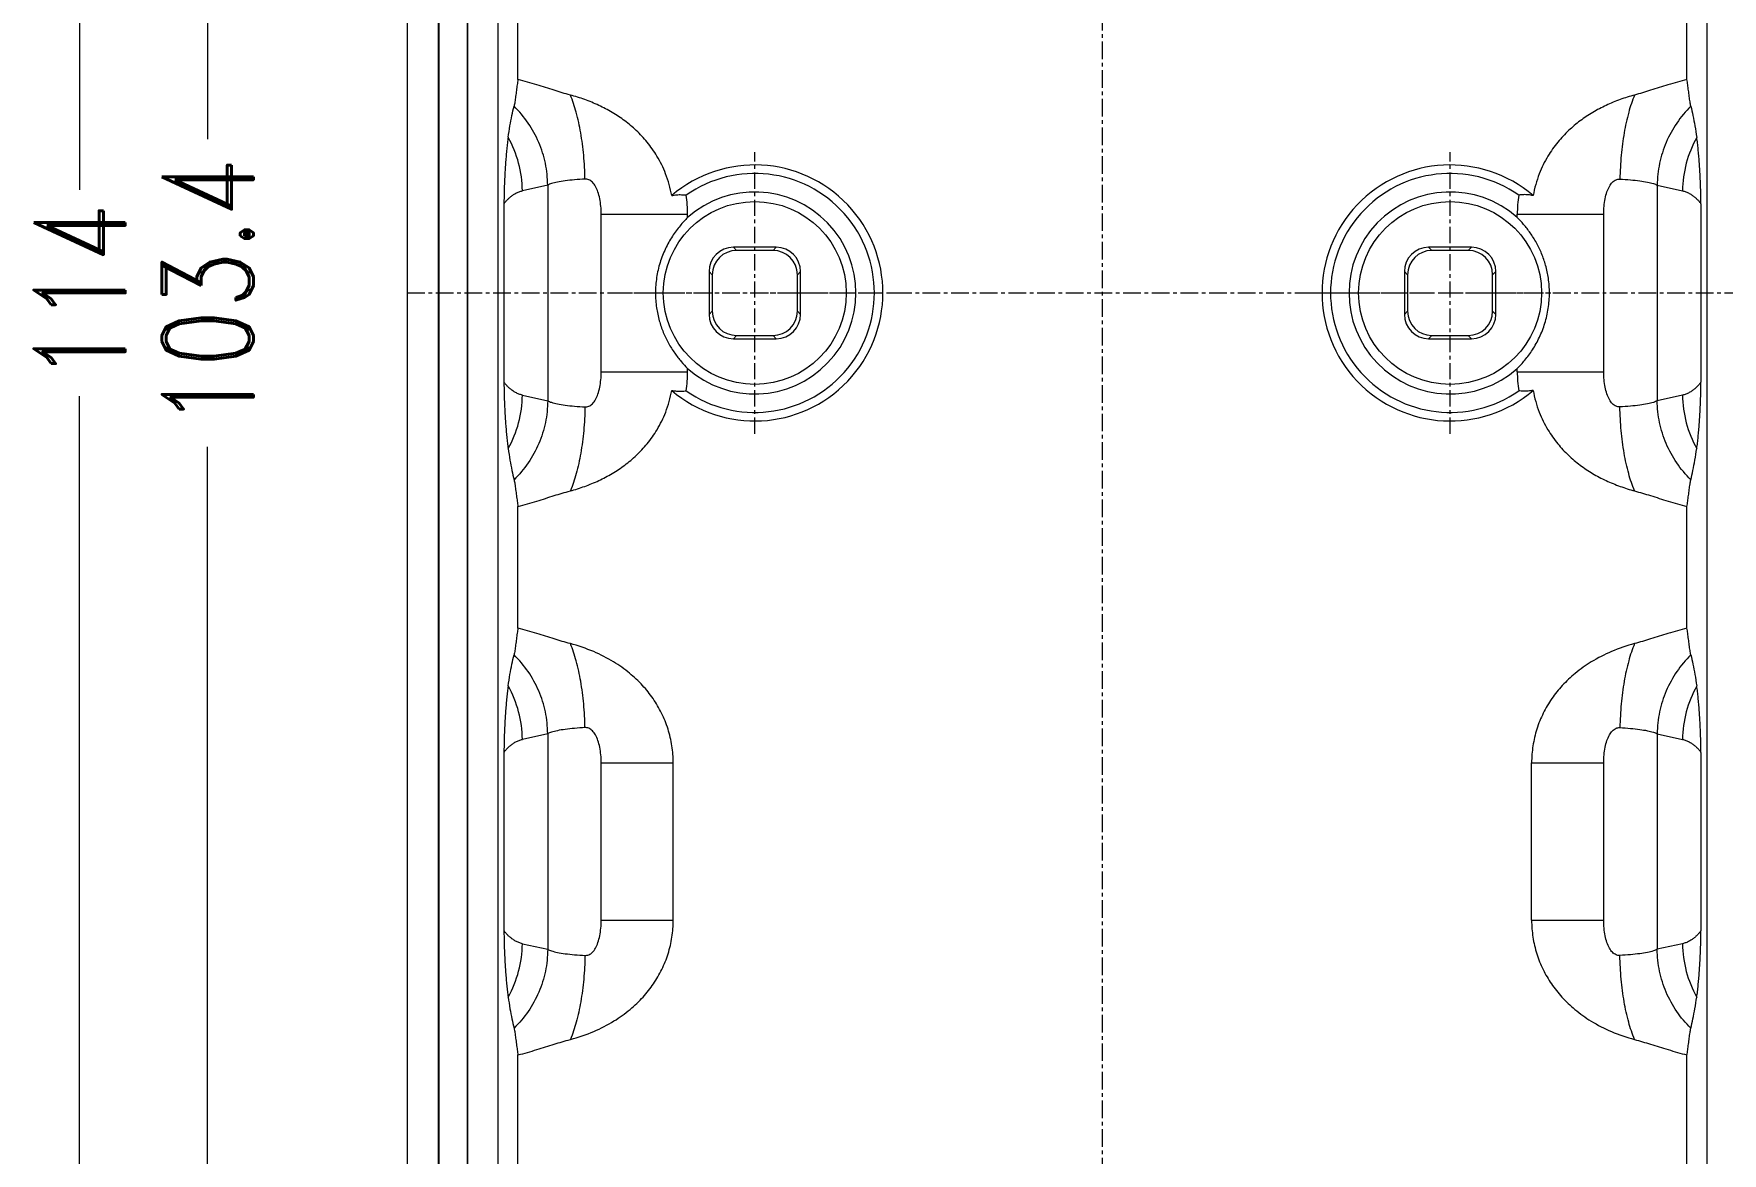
# Model space of a CAD drawing. Header units: inches. Extents: x 3700 to 4563, y 1353 to 2328.
# Drawn here: x 4048.77 to 4094.91, y 2171.59 to 2202.2 of the extents above; entities that cross this region are included whole.
import ezdxf

# ---------------------------------------------------------------- set-up
doc = ezdxf.new("R2010")
doc.units = ezdxf.units.IN
doc.header["$LTSCALE"] = 0.5
doc.linetypes.add('CENTER', pattern=[10.16, 6.35, -1.27, 1.27, -1.27])
doc.layers.add('dim', color=82, linetype='Continuous', lineweight=9)
doc.layers.add('from', color=7, linetype='Continuous', lineweight=13)
doc.styles.add('ROMAND', font='romand.shx', dxfattribs={"width": 0.75, "bigfont": 'gbcbig.shx'})
doc.dimstyles.new('YanXiu', dxfattribs={"dimtxt": 2.5, "dimasz": 2.2, "dimexe": 1, "dimexo": 0, "dimgap": 0.66, "dimtad": 0, "dimzin": 9, "dimdsep": 46, "dimtxsty": 'ROMAND', "dimblk": 'CLOSEDBLANK', "dimcen": 0, "dimclrd": 3, "dimclre": 3, "dimclrt": 7, "dimazin": 2, "dimtfac": 1, "dimtofl": 0, "dimtmove": 0, "dimatfit": 3, "dimldrblk": 'CLOSEDBLANK', "dimfxl": 1, "dimlwd": 5, "dimlwe": 5, "dimarcsym": 0})

# ---------------------------------------------------------------- blocks, each defined once
blk = doc.blocks.new('_ClosedBlank')
at = {"color": 0, "linetype": 'ByBlock', "lineweight": -2}
for p, q in [((-1, 0.167), (0, 0)), ((-1, 0.167), (-1, -0.167)), ((0, 0), (-1, -0.167))]:
    blk.add_line(p, q, dxfattribs=at)
blk = doc.blocks.new('*D73')
at = {"layer": 'Defpoints', "color": 0, "transparency": 16777216}
for p in [(802.849, 488.391), (802.849, 429.391), (811.657, 429.391)]:
    blk.add_point(p, dxfattribs=at)
at = {"layer": 'dim', "color": 3, "lineweight": 5, "transparency": 16777216}
for p, q in [((802.849, 488.391), (812.156, 488.391)), ((811.657, 486.391), (811.657, 460.864)), ((811.657, 431.391), (811.657, 456.918)), ((802.849, 429.391), (812.156, 429.391))]:
    blk.add_line(p, q, dxfattribs=at)
at = {"layer": 'dim', "color": 3, "lineweight": 5, "transparency": 16777216, "xscale": 2, "yscale": 2, "zscale": 2}
for p, rotation in [((811.657, 488.391), 90), ((811.657, 429.391), 270)]:
    blk.add_blockref('_ClosedBlank', p, dxfattribs=dict(at, rotation=rotation))
at = {"layer": 'dim', "color": 7, "transparency": 16777216, "insert": (811.657, 458.891), "char_height": 2.5, "attachment_point": 5, "rotation": 90, "style": 'ROMAND'}
blk.add_mtext('59', dxfattribs=at)
blk = doc.blocks.new('*D70')
at = {"layer": 'Defpoints', "color": 0, "transparency": 16777216}
for p in [(772.976, 510.591), (765.046, 407.191), (772.976, 407.191)]:
    blk.add_point(p, dxfattribs=at)
at = {"layer": 'dim', "color": 3, "lineweight": 5, "transparency": 16777216}
for p, q in [((772.976, 510.591), (764.546, 510.591)), ((765.046, 508.591), (765.046, 463.096)), ((765.046, 409.191), (765.046, 454.686)), ((772.976, 407.191), (764.546, 407.191))]:
    blk.add_line(p, q, dxfattribs=at)
at = {"layer": 'dim', "color": 3, "lineweight": 5, "transparency": 16777216, "xscale": 2, "yscale": 2, "zscale": 2}
for p, rotation in [((765.046, 510.591), 90), ((765.046, 407.191), 270)]:
    blk.add_blockref('_ClosedBlank', p, dxfattribs=dict(at, rotation=rotation))
at = {"layer": 'dim', "color": 7, "transparency": 16777216, "insert": (765.046, 458.891), "char_height": 2.5, "attachment_point": 5, "rotation": 90, "style": 'ROMAND'}
blk.add_mtext('103.4', dxfattribs=at)
blk = doc.blocks.new('*D71')
at = {"layer": 'Defpoints', "color": 0, "transparency": 16777216}
for p in [(773.495, 515.891), (761.546, 401.891), (773.495, 401.891)]:
    blk.add_point(p, dxfattribs=at)
at = {"layer": 'dim', "color": 3, "lineweight": 5, "transparency": 16777216}
for p, q in [((773.495, 515.891), (761.046, 515.891)), ((761.546, 513.891), (761.546, 461.712)), ((761.546, 403.891), (761.546, 456.069)), ((773.495, 401.891), (761.046, 401.891))]:
    blk.add_line(p, q, dxfattribs=at)
at = {"layer": 'dim', "color": 3, "lineweight": 5, "transparency": 16777216, "xscale": 2, "yscale": 2, "zscale": 2}
for p, rotation in [((761.546, 515.891), 90), ((761.546, 401.891), 270)]:
    blk.add_blockref('_ClosedBlank', p, dxfattribs=dict(at, rotation=rotation))
at = {"layer": 'dim', "color": 7, "transparency": 16777216, "insert": (761.546, 458.891), "char_height": 2.5, "attachment_point": 5, "rotation": 90, "style": 'ROMAND'}
blk.add_mtext('114', dxfattribs=at)
blk = doc.blocks.new('*u76')
at = {"color": 1, "linetype": 'CENTER', "ltscale": 0.152}
for p, q in [((0, -57), (0, 57)), ((-19, 0), (19, 0))]:
    blk.add_line(p, q, dxfattribs=at)
at = {"color": 7, "linetype": 'Continuous'}
for p, q in [((-19, 54.004), (-19, -54.004)), ((-18.15, 54.365), (-18.15, -54.365)), ((-16.523, 51.7), (-16.523, -51.7)), ((16.523, -51.7), (16.523, 51.7)), ((-18.137, 49.241), (-18.137, -49.241)), ((-17.359, 49.241), (-17.359, -49.241)), ((-17.35, 49.25), (-17.35, -49.25)), ((-15.972, 5.835), (-15.972, 9.165)), ((15.972, 5.835), (15.972, 9.165)), ((-15.159, 2.946), (-15.851, 2.793)), ((-15.159, 2.946), (-15.159, -2.946)), ((15.158, 2.946), (15.851, 2.793)), ((15.158, 2.946), (15.158, -2.946)), ((-16.354, 2.439), (-16.354, -2.439)), ((16.354, 2.439), (16.354, -2.439)), ((-13.697, -2.153), (-13.697, 2.153)), ((-13.697, 2.153), (-11.336, 2.153)), ((-11.336, 2.064), (-11.336, 2.153)), ((11.336, 2.153), (13.697, 2.153)), ((11.336, 2.064), (11.336, 2.153)), ((13.697, -2.153), (13.697, 2.153)), ((-10.086, 1.25), (-9.998, 1.163)), ((-8.914, 1.25), (-10.086, 1.25)), ((-9.002, 1.163), (-9.998, 1.163)), ((-8.914, 1.25), (-9.002, 1.163)), ((10.086, 1.25), (8.914, 1.25)), ((8.914, 1.25), (9.002, 1.163)), ((9.998, 1.163), (9.002, 1.163)), ((10.086, 1.25), (9.998, 1.163)), ((-10.75, 0.586), (-10.75, -0.586)), ((-10.75, 0.586), (-10.663, 0.498)), ((-10.663, 0.498), (-10.663, -0.498)), ((-8.25, 0.586), (-8.337, 0.498)), ((-8.337, -0.498), (-8.337, 0.498)), ((-8.25, -0.586), (-8.25, 0.586)), ((8.25, 0.586), (8.25, -0.586)), ((8.25, 0.586), (8.337, 0.498)), ((8.337, 0.498), (8.337, -0.498)), ((10.75, 0.586), (10.663, 0.498)), ((10.663, -0.498), (10.663, 0.498)), ((10.75, -0.586), (10.75, 0.586)), ((-10.75, -0.586), (-10.663, -0.498)), ((-8.25, -0.586), (-8.337, -0.498)), ((8.25, -0.586), (8.337, -0.498)), ((10.75, -0.586), (10.663, -0.498)), ((-10.086, -1.25), (-9.998, -1.163)), ((-10.086, -1.25), (-8.914, -1.25)), ((-9.998, -1.163), (-9.002, -1.163)), ((-8.914, -1.25), (-9.002, -1.163)), ((8.914, -1.25), (9.002, -1.163)), ((8.914, -1.25), (10.086, -1.25)), ((9.002, -1.163), (9.998, -1.163)), ((10.086, -1.25), (9.998, -1.163)), ((-13.697, -2.153), (-11.336, -2.153)), ((-11.336, -2.153), (-11.336, -2.064)), ((11.336, -2.153), (11.336, -2.064)), ((11.336, -2.153), (13.697, -2.153)), ((-15.851, -2.793), (-15.159, -2.946)), ((15.851, -2.793), (15.158, -2.946)), ((-15.972, -9.165), (-15.972, -5.835)), ((15.972, -9.165), (15.972, -5.835)), ((-15.159, -12.054), (-15.851, -12.207)), ((-15.159, -12.054), (-15.159, -17.946)), ((15.158, -12.054), (15.851, -12.207)), ((15.158, -12.054), (15.158, -17.946)), ((-16.354, -12.561), (-16.354, -17.439)), ((-13.697, -17.153), (-13.697, -12.847)), ((-13.697, -12.847), (-11.728, -12.847)), ((-11.728, -17.153), (-11.728, -12.847)), ((11.728, -12.847), (13.697, -12.847)), ((11.728, -17.153), (11.728, -12.847)), ((13.697, -17.153), (13.697, -12.847)), ((16.354, -12.561), (16.354, -17.439)), ((-13.697, -17.153), (-11.728, -17.153)), ((11.728, -17.153), (13.697, -17.153)), ((-15.851, -17.793), (-15.159, -17.946)), ((15.851, -17.793), (15.158, -17.946)), ((-15.972, -24.165), (-15.972, -20.835)), ((15.972, -24.165), (15.972, -20.835))]:
    blk.add_line(p, q, dxfattribs=at)
at = {"color": 1, "linetype": 'CENTER', "ltscale": 0.14}
for p, q in [((-9.5, -3.85), (-9.5, 3.85)), ((9.5, -3.85), (9.5, 3.85)), ((-13.35, 0), (-5.65, 0)), ((5.65, 0), (13.35, 0))]:
    blk.add_line(p, q, dxfattribs=at)
at = {"color": 7, "linetype": 'Continuous'}
for centre in [(-9.5, 0), (9.5, 0)]:
    blk.add_circle(centre, 2.5, dxfattribs=at)
for centre, radius, start, end in [((-18.936, 2.756), 3.086, 0.6905, 29.0916), ((18.949, 2.75), 3.099, 150.9592, 179.2057), ((-9.5, 0), 3.5, 229.5413, 130.4587), ((-9.5, 0), 3.267, 234.9563, 125.0437), ((9.5, 0), 3.5, 49.5409, 310.4591), ((9.5, 0), 3.267, 54.9558, 305.0442), ((-14.775, 2.15), 3.439, 0.0378, 8.7691), ((-9.5, 0), 2.762, 228.3493, 131.6507), ((9.5, 0), 2.762, 48.3493, 311.6507), ((14.766, 2.151), 3.43, 171.221, 179.9742), ((-14.767, -2.151), 3.431, 351.2287, 359.9799), ((14.773, -2.15), 3.437, 180.0387, 188.775), ((-18.949, -2.75), 3.099, 330.9592, 359.2057), ((18.936, -2.756), 3.086, 180.6905, 209.0916), ((-18.936, -12.244), 3.086, 0.6905, 29.0916), ((18.949, -12.25), 3.099, 150.9592, 179.2057), ((-18.949, -17.75), 3.099, 330.9592, 359.2057), ((18.936, -17.756), 3.086, 180.6905, 209.0916)]:
    blk.add_arc(centre, radius, start, end, dxfattribs=at)
for centre, major_axis, start_param, end_param in [((-10.085, 0.585), (0.47, -0.47), 2.356347, 3.926839), ((-9.998, 0.498), (0.47, -0.47), 2.356347, 3.926839), ((-9.002, 0.498), (-0.47, -0.47), 2.356347, 3.926839), ((-8.915, 0.585), (0.47, 0.47), -0.785246, 0.785246), ((8.915, 0.585), (0.47, -0.47), 2.356347, 3.926839), ((9.002, 0.498), (0.47, -0.47), 2.356347, 3.926839), ((9.998, 0.498), (-0.47, -0.47), 2.356347, 3.926839), ((10.085, 0.585), (0.47, 0.47), -0.785246, 0.785246), ((-10.085, -0.585), (0.47, 0.47), -3.926839, -2.356347), ((-9.998, -0.498), (0.47, 0.47), 2.356347, 3.926839), ((-9.002, -0.498), (-0.47, 0.47), 2.356347, 3.926839), ((-8.915, -0.585), (0.47, -0.47), -0.785246, 0.785246), ((8.915, -0.585), (0.47, 0.47), -3.926839, -2.356347), ((9.002, -0.498), (0.47, 0.47), 2.356347, 3.926839), ((9.998, -0.498), (-0.47, 0.47), 2.356347, 3.926839), ((10.085, -0.585), (0.47, -0.47), -0.785246, 0.785246)]:
    blk.add_ellipse(centre, major_axis=major_axis, ratio=0.999695, start_param=start_param, end_param=end_param, dxfattribs=at)
for points, start_tangent, end_tangent in [([(-15.972, 5.835), (-15.994, 5.695), (-16.015, 5.538), (-16.036, 5.375), (-16.057, 5.223), (-16.079, 5.105)], (-0.161575, -0.98686), (-0.233477, -0.972362)), ([(-14.541, 5.412), (-14.979, 5.541), (-15.454, 5.689), (-15.972, 5.835)], (-0.966024, 0.258451), (-0.969373, 0.245592)), ([(15.972, 5.835), (15.454, 5.689), (14.979, 5.541), (14.541, 5.412)], (-0.969377, -0.245578), (-0.966018, -0.258475)), ([(16.079, 5.105), (16.057, 5.223), (16.036, 5.375), (16.015, 5.537), (15.994, 5.695), (15.972, 5.835)], (-0.233378, 0.972386), (-0.161571, 0.986861)), ([(-16.24, 4.256), (-16.19, 4.571), (-16.136, 4.851), (-16.079, 5.105)], (0.142847, 0.989745), (0.233485, 0.97236)), ([(-15.159, 2.946), (-15.224, 3.545), (-15.405, 4.119), (-15.694, 4.646), (-16.079, 5.105)], (-0.011326, 0.999936), (-0.715775, 0.698331)), ([(-11.771, 2.663), (-11.937, 3.261), (-12.174, 3.742), (-12.445, 4.126), (-12.74, 4.442), (-13.055, 4.707), (-13.397, 4.936), (-13.764, 5.13), (-14.147, 5.289), (-14.541, 5.412)], (-0.167653, 0.985846), (-0.966014, 0.25849)), ([(-14.141, 3.115), (-14.176, 3.764), (-14.257, 4.382), (-14.38, 4.94), (-14.541, 5.412)], (-0.016339, 0.999867), (-0.386436, 0.922316)), ([(14.541, 5.412), (14.147, 5.289), (13.764, 5.13), (13.397, 4.936), (13.054, 4.707), (12.739, 4.441), (12.444, 4.125), (12.173, 3.741), (11.937, 3.261), (11.771, 2.663)], (-0.966014, -0.258489), (-0.16757, -0.98586)), ([(14.541, 5.412), (14.38, 4.94), (14.257, 4.382), (14.176, 3.764), (14.141, 3.115)], (-0.386436, -0.922316), (-0.016339, -0.999867)), ([(16.079, 5.105), (15.694, 4.646), (15.405, 4.119), (15.224, 3.545), (15.159, 2.946)], (-0.715775, -0.698331), (-0.011326, -0.999936)), ([(16.079, 5.105), (16.136, 4.851), (16.19, 4.57), (16.24, 4.254)], (0.233485, -0.97236), (0.142682, -0.989769)), ([(-16.24, 4.256), (-16.261, 4.1), (-16.279, 3.935), (-16.295, 3.762), (-16.31, 3.584), (-16.322, 3.401), (-16.333, 3.213), (-16.342, 3.022), (-16.348, 2.829), (-16.353, 2.633), (-16.354, 2.439)], (-0.142794, -0.989752), (0, -1)), ([(16.354, 2.439), (16.353, 2.631), (16.348, 2.825), (16.342, 3.019), (16.333, 3.212), (16.322, 3.401), (16.31, 3.584), (16.295, 3.761), (16.279, 3.934), (16.261, 4.098), (16.24, 4.254)], (0, 1), (-0.142497, 0.989795)), ([(-16.354, 2.439), (-16.305, 2.501), (-16.249, 2.561), (-16.186, 2.62), (-16.114, 2.675), (-16.033, 2.725), (-15.943, 2.766), (-15.851, 2.793)], (0.593584, 0.804772), (0.976446, 0.215763)), ([(-14.141, 3.115), (-14.428, 3.095), (-14.683, 3.066), (-14.895, 3.031), (-15.056, 2.99), (-15.159, 2.946)], (-0.998605, -0.052801), (-0.842925, -0.538031)), ([(-13.697, 2.153), (-13.707, 2.371), (-13.737, 2.578), (-13.787, 2.763), (-13.854, 2.915), (-13.938, 3.029), (-14.036, 3.096), (-14.141, 3.115)], (-0.000044, 1), (-0.998631, -0.052314)), ([(13.697, 2.153), (13.707, 2.371), (13.737, 2.578), (13.787, 2.762), (13.854, 2.915), (13.938, 3.029), (14.035, 3.096), (14.141, 3.115)], (0.00005, 1), (0.998628, -0.052372)), ([(14.141, 3.115), (14.428, 3.095), (14.683, 3.066), (14.895, 3.031), (15.056, 2.991), (15.158, 2.946)], (0.998609, -0.052725), (0.843408, -0.537273)), ([(15.851, 2.793), (15.946, 2.764), (16.036, 2.723), (16.117, 2.673), (16.188, 2.618), (16.251, 2.56), (16.306, 2.5), (16.354, 2.439)], (0.97646, -0.2157), (0.593583, -0.804773)), ([(-11.771, 2.663), (-11.636, 2.684), (-11.503, 2.688), (-11.376, 2.675)], (0.978852, 0.204569), (0.98514, -0.171754)), ([(11.771, 2.663), (11.636, 2.683), (11.503, 2.688), (11.376, 2.675)], (-0.978852, 0.204572), (-0.985139, -0.171756)), ([(-11.336, 2.064), (-11.542, 1.837), (-11.752, 1.552), (-11.941, 1.212), (-12.09, 0.83), (-12.183, 0.422), (-12.215, 0)], (-0.70658, -0.707634), (0, -1)), ([(12.215, 0), (12.186, 0.402), (12.111, 0.757), (12.001, 1.076), (11.858, 1.374), (11.689, 1.644), (11.509, 1.876), (11.336, 2.064)], (0, 1), (-0.70658, 0.707634)), ([(-12.215, 0), (-12.186, -0.403), (-12.111, -0.758), (-12.001, -1.077), (-11.858, -1.375), (-11.689, -1.645), (-11.509, -1.876), (-11.336, -2.064)], (0, -1), (0.70658, -0.707634)), ([(11.336, -2.064), (11.542, -1.837), (11.751, -1.552), (11.941, -1.212), (12.089, -0.83), (12.183, -0.422), (12.215, 0)], (0.70658, 0.707634), (0, 1)), ([(-14.141, -3.115), (-14.036, -3.096), (-13.938, -3.029), (-13.854, -2.915), (-13.787, -2.763), (-13.737, -2.578), (-13.707, -2.371), (-13.697, -2.153)], (0.998631, -0.052314), (0.000044, 1)), ([(14.141, -3.115), (14.035, -3.096), (13.938, -3.029), (13.854, -2.915), (13.787, -2.762), (13.737, -2.578), (13.707, -2.371), (13.697, -2.153)], (-0.998628, -0.052372), (-0.00005, 1)), ([(-16.354, -2.439), (-16.353, -2.631), (-16.348, -2.825), (-16.342, -3.019), (-16.333, -3.212), (-16.322, -3.401), (-16.31, -3.584), (-16.295, -3.761), (-16.279, -3.934), (-16.261, -4.098), (-16.24, -4.254)], (0, -1), (0.142497, -0.989795)), ([(-15.851, -2.793), (-15.946, -2.764), (-16.036, -2.723), (-16.117, -2.673), (-16.188, -2.618), (-16.251, -2.56), (-16.306, -2.5), (-16.354, -2.439)], (-0.97646, 0.2157), (-0.593583, 0.804773)), ([(-14.541, -5.412), (-14.147, -5.288), (-13.762, -5.129), (-13.395, -4.935), (-13.052, -4.705), (-12.736, -4.439), (-12.442, -4.123), (-12.172, -3.739), (-11.936, -3.26), (-11.771, -2.663)], (0.966013, 0.258493), (0.167653, 0.985846)), ([(-11.771, -2.663), (-11.636, -2.684), (-11.503, -2.688), (-11.376, -2.675)], (0.978852, -0.204569), (0.98514, 0.171754)), ([(11.771, -2.663), (11.636, -2.683), (11.503, -2.688), (11.376, -2.675)], (-0.978852, -0.204572), (-0.985139, 0.171756)), ([(11.771, -2.663), (11.936, -3.26), (12.172, -3.739), (12.442, -4.123), (12.736, -4.439), (13.052, -4.705), (13.395, -4.935), (13.762, -5.129), (14.147, -5.288), (14.541, -5.412)], (0.16757, -0.98586), (0.966014, -0.258491)), ([(16.354, -2.439), (16.305, -2.501), (16.249, -2.561), (16.186, -2.62), (16.114, -2.675), (16.033, -2.725), (15.943, -2.766), (15.851, -2.793)], (-0.593584, -0.804772), (-0.976446, -0.215763)), ([(16.24, -4.256), (16.261, -4.1), (16.279, -3.935), (16.295, -3.762), (16.31, -3.584), (16.322, -3.401), (16.333, -3.213), (16.342, -3.022), (16.348, -2.829), (16.353, -2.633), (16.354, -2.439)], (0.142794, 0.989752), (0, 1)), ([(-15.159, -2.946), (-15.224, -3.545), (-15.405, -4.119), (-15.694, -4.646), (-16.079, -5.105)], (-0.011326, -0.999936), (-0.715775, -0.698331)), ([(-15.159, -2.946), (-15.056, -2.99), (-14.895, -3.031), (-14.683, -3.066), (-14.428, -3.095), (-14.141, -3.115)], (0.842925, -0.538031), (0.998605, -0.052801)), ([(-14.141, -3.115), (-14.176, -3.764), (-14.257, -4.382), (-14.38, -4.94), (-14.541, -5.412)], (-0.01633, -0.999867), (-0.386436, -0.922316)), ([(15.158, -2.946), (15.056, -2.991), (14.895, -3.031), (14.683, -3.066), (14.428, -3.095), (14.141, -3.115)], (-0.843407, -0.537275), (-0.998609, -0.052725)), ([(14.541, -5.412), (14.38, -4.94), (14.257, -4.382), (14.176, -3.764), (14.141, -3.115)], (-0.386436, 0.922316), (-0.01633, 0.999867)), ([(16.079, -5.105), (15.694, -4.646), (15.405, -4.119), (15.224, -3.545), (15.159, -2.946)], (-0.715775, 0.698331), (-0.011326, 0.999936)), ([(-16.24, -4.254), (-16.19, -4.57), (-16.136, -4.851), (-16.079, -5.105)], (0.142682, -0.989769), (0.233485, -0.97236)), ([(16.079, -5.105), (16.136, -4.851), (16.19, -4.571), (16.24, -4.256)], (0.233485, 0.97236), (0.142847, 0.989745)), ([(-16.079, -5.105), (-16.057, -5.223), (-16.036, -5.376), (-16.014, -5.539), (-15.993, -5.697), (-15.972, -5.835)], (0.233477, -0.972362), (0.161575, -0.98686)), ([(-15.972, -5.835), (-15.455, -5.689), (-14.979, -5.541), (-14.541, -5.412)], (0.969373, 0.245592), (0.966025, 0.258449)), ([(14.541, -5.412), (14.979, -5.541), (15.455, -5.689), (15.972, -5.835)], (0.966019, -0.258473), (0.969377, -0.245578)), ([(15.972, -5.835), (15.993, -5.697), (16.014, -5.539), (16.036, -5.376), (16.057, -5.223), (16.079, -5.105)], (0.161571, 0.986861), (0.233378, 0.972386)), ([(-15.972, -9.165), (-15.994, -9.305), (-16.015, -9.462), (-16.036, -9.625), (-16.057, -9.777), (-16.079, -9.895)], (-0.161575, -0.98686), (-0.233477, -0.972362)), ([(-14.541, -9.588), (-14.979, -9.459), (-15.454, -9.311), (-15.972, -9.165)], (-0.966024, 0.258451), (-0.969373, 0.245592)), ([(15.972, -9.165), (15.454, -9.311), (14.979, -9.459), (14.541, -9.588)], (-0.969377, -0.245578), (-0.966018, -0.258475)), ([(16.079, -9.895), (16.057, -9.777), (16.036, -9.625), (16.015, -9.463), (15.994, -9.305), (15.972, -9.165)], (-0.233378, 0.972386), (-0.161571, 0.986861)), ([(-11.728, -12.847), (-11.764, -12.383), (-11.872, -11.924), (-12.047, -11.489), (-12.281, -11.092), (-12.568, -10.732), (-12.922, -10.398), (-13.36, -10.087), (-13.903, -9.808), (-14.541, -9.588)], (-0.000332, 1), (-0.966014, 0.25849)), ([(-14.141, -11.885), (-14.176, -11.236), (-14.257, -10.618), (-14.38, -10.06), (-14.541, -9.588)], (-0.016339, 0.999867), (-0.386436, 0.922316)), ([(14.541, -9.588), (13.91, -9.805), (13.359, -10.087), (12.918, -10.401), (12.566, -10.735), (12.28, -11.093), (12.047, -11.489), (11.871, -11.924), (11.764, -12.384), (11.728, -12.847)], (-0.966014, -0.258489), (-0.000357, -1)), ([(14.541, -9.588), (14.38, -10.06), (14.257, -10.618), (14.176, -11.236), (14.141, -11.885)], (-0.386436, -0.922316), (-0.016339, -0.999867)), ([(-16.24, -10.744), (-16.19, -10.429), (-16.136, -10.149), (-16.079, -9.895)], (0.142847, 0.989745), (0.233485, 0.97236)), ([(-15.159, -12.054), (-15.224, -11.455), (-15.405, -10.881), (-15.694, -10.354), (-16.079, -9.895)], (-0.011326, 0.999936), (-0.715775, 0.698331)), ([(16.079, -9.895), (15.694, -10.354), (15.405, -10.881), (15.224, -11.455), (15.159, -12.054)], (-0.715775, -0.698331), (-0.011326, -0.999936)), ([(16.079, -9.895), (16.136, -10.149), (16.19, -10.43), (16.24, -10.746)], (0.233485, -0.97236), (0.142682, -0.989769)), ([(-16.24, -10.744), (-16.261, -10.9), (-16.279, -11.065), (-16.295, -11.238), (-16.31, -11.416), (-16.322, -11.599), (-16.333, -11.787), (-16.342, -11.978), (-16.348, -12.171), (-16.353, -12.367), (-16.354, -12.561)], (-0.142794, -0.989752), (0, -1)), ([(16.354, -12.561), (16.353, -12.369), (16.348, -12.175), (16.342, -11.981), (16.333, -11.788), (16.322, -11.599), (16.31, -11.416), (16.295, -11.239), (16.279, -11.066), (16.261, -10.902), (16.24, -10.746)], (0, 1), (-0.142497, 0.989795)), ([(-14.141, -11.885), (-14.428, -11.905), (-14.683, -11.934), (-14.895, -11.969), (-15.056, -12.01), (-15.159, -12.054)], (-0.998605, -0.052801), (-0.842925, -0.538031)), ([(-13.697, -12.847), (-13.707, -12.629), (-13.737, -12.422), (-13.787, -12.237), (-13.854, -12.085), (-13.938, -11.971), (-14.036, -11.904), (-14.141, -11.885)], (-0.000044, 1), (-0.998631, -0.052314)), ([(13.697, -12.847), (13.707, -12.629), (13.737, -12.422), (13.787, -12.238), (13.854, -12.085), (13.938, -11.971), (14.035, -11.904), (14.141, -11.885)], (0.00005, 1), (0.998628, -0.052372)), ([(14.141, -11.885), (14.428, -11.905), (14.683, -11.934), (14.895, -11.969), (15.056, -12.009), (15.158, -12.054)], (0.998609, -0.052725), (0.843408, -0.537273)), ([(-16.354, -12.561), (-16.305, -12.499), (-16.249, -12.439), (-16.186, -12.38), (-16.114, -12.325), (-16.033, -12.275), (-15.943, -12.234), (-15.851, -12.207)], (0.593584, 0.804772), (0.976446, 0.215763)), ([(15.851, -12.207), (15.946, -12.236), (16.036, -12.277), (16.117, -12.327), (16.188, -12.382), (16.251, -12.44), (16.306, -12.5), (16.354, -12.561)], (0.97646, -0.2157), (0.593583, -0.804773)), ([(-16.354, -17.439), (-16.353, -17.631), (-16.348, -17.825), (-16.342, -18.019), (-16.333, -18.212), (-16.322, -18.401), (-16.31, -18.584), (-16.295, -18.761), (-16.279, -18.934), (-16.261, -19.098), (-16.24, -19.254)], (0, -1), (0.142497, -0.989795)), ([(-15.851, -17.793), (-15.946, -17.764), (-16.036, -17.723), (-16.117, -17.673), (-16.188, -17.618), (-16.251, -17.56), (-16.306, -17.5), (-16.354, -17.439)], (-0.97646, 0.2157), (-0.593583, 0.804773)), ([(-14.541, -20.412), (-13.897, -20.19), (-13.349, -19.907), (-12.907, -19.59), (-12.553, -19.251), (-12.269, -18.89), (-12.04, -18.497), (-11.869, -18.068), (-11.763, -17.614), (-11.728, -17.153)], (0.966013, 0.258493), (0.000331, 1)), ([(-14.141, -18.115), (-14.036, -18.096), (-13.938, -18.029), (-13.854, -17.915), (-13.787, -17.763), (-13.737, -17.578), (-13.707, -17.371), (-13.697, -17.153)], (0.998631, -0.052314), (0.000044, 1)), ([(11.728, -17.153), (11.763, -17.615), (11.869, -18.069), (12.041, -18.499), (12.269, -18.891), (12.552, -19.251), (12.907, -19.59), (13.352, -19.909), (13.909, -20.195), (14.541, -20.412)], (0.000357, -1), (0.966014, -0.258491)), ([(14.141, -18.115), (14.035, -18.096), (13.938, -18.029), (13.854, -17.915), (13.787, -17.762), (13.737, -17.578), (13.707, -17.371), (13.697, -17.153)], (-0.998628, -0.052372), (-0.00005, 1)), ([(16.354, -17.439), (16.305, -17.501), (16.249, -17.561), (16.186, -17.62), (16.114, -17.675), (16.033, -17.725), (15.943, -17.766), (15.851, -17.793)], (-0.593584, -0.804772), (-0.976446, -0.215763)), ([(16.24, -19.256), (16.261, -19.1), (16.279, -18.935), (16.295, -18.762), (16.31, -18.584), (16.322, -18.401), (16.333, -18.213), (16.342, -18.022), (16.348, -17.829), (16.353, -17.633), (16.354, -17.439)], (0.142794, 0.989752), (0, 1)), ([(-15.159, -17.946), (-15.224, -18.545), (-15.405, -19.119), (-15.694, -19.646), (-16.079, -20.105)], (-0.011326, -0.999936), (-0.715775, -0.698331)), ([(-15.159, -17.946), (-15.056, -17.99), (-14.895, -18.031), (-14.683, -18.066), (-14.428, -18.095), (-14.141, -18.115)], (0.842925, -0.538031), (0.998605, -0.052801)), ([(15.158, -17.946), (15.056, -17.991), (14.895, -18.031), (14.683, -18.066), (14.428, -18.095), (14.141, -18.115)], (-0.843407, -0.537275), (-0.998609, -0.052725)), ([(16.079, -20.105), (15.694, -19.646), (15.405, -19.119), (15.224, -18.545), (15.159, -17.946)], (-0.715775, 0.698331), (-0.011326, 0.999936)), ([(-14.141, -18.115), (-14.176, -18.764), (-14.257, -19.382), (-14.38, -19.94), (-14.541, -20.412)], (-0.01633, -0.999867), (-0.386436, -0.922316)), ([(14.541, -20.412), (14.38, -19.94), (14.257, -19.382), (14.176, -18.764), (14.141, -18.115)], (-0.386436, 0.922316), (-0.01633, 0.999867)), ([(-16.24, -19.254), (-16.19, -19.57), (-16.136, -19.851), (-16.079, -20.105)], (0.142682, -0.989769), (0.233485, -0.97236)), ([(16.079, -20.105), (16.136, -19.851), (16.19, -19.571), (16.24, -19.256)], (0.233485, 0.97236), (0.142847, 0.989745)), ([(-16.079, -20.105), (-16.057, -20.223), (-16.036, -20.376), (-16.014, -20.539), (-15.993, -20.697), (-15.972, -20.835)], (0.233477, -0.972362), (0.161575, -0.98686)), ([(15.972, -20.835), (15.993, -20.697), (16.014, -20.539), (16.036, -20.376), (16.057, -20.223), (16.079, -20.105)], (0.161571, 0.986861), (0.233378, 0.972386)), ([(-15.972, -20.835), (-15.455, -20.689), (-14.979, -20.541), (-14.541, -20.412)], (0.969373, 0.245592), (0.966025, 0.258449)), ([(14.541, -20.412), (14.979, -20.541), (15.455, -20.689), (15.972, -20.835)], (0.966019, -0.258473), (0.969377, -0.245578))]:
    blk.add_spline(points, degree=3, dxfattribs=dict(at, start_tangent=start_tangent, end_tangent=end_tangent))
at = {"layer": 'dim'}
for base, p1, p2, picture, middle in [((-27.954, -57), (-16.004, 57), (-16.004, -57), '*D71', (-27.954, 0)), ((-24.454, -51.7), (-16.523, 51.7), (-16.523, -51.7), '*D70', (-24.454, 0)), ((22.158, -29.5), (13.35, 29.5), (13.35, -29.5), '*D73', (22.158, 0))]:
    dim = blk.add_linear_dim(base=base, p1=p1, p2=p2, angle=90, dimstyle='YanXiu', override={"dimasz": 2, "dimexe": 0.49975, "dimgap": 0.49975}, dxfattribs=at)
    dim.commit()
    dim.dimension.update_dxf_attribs({"geometry": picture, "text_midpoint": middle, "insert": (-789.499, -458.891)})

msp = doc.modelspace()

# ---------------------------------------------------------------- block references
at = {"layer": 'from'}
msp.add_blockref('*u76', (4077.969, 2195.112, 0), dxfattribs=at)

doc.saveas('drawing.dxf')
